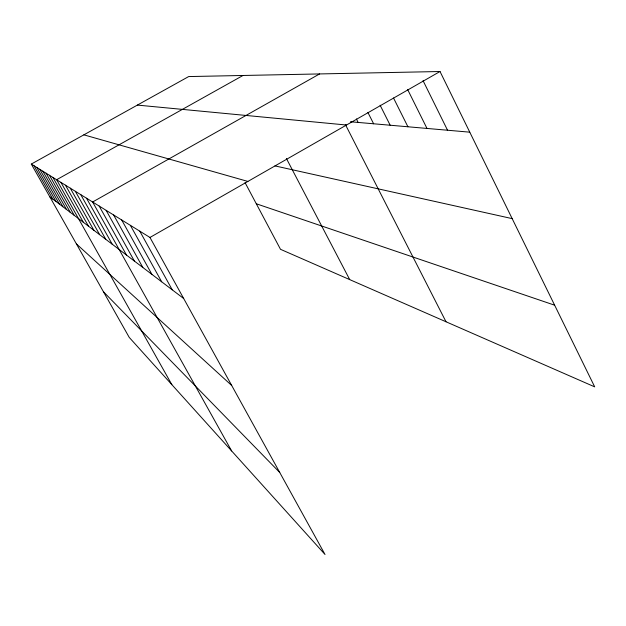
<?xml version="1.0" encoding="UTF-8"?>
<svg xmlns="http://www.w3.org/2000/svg" width="626" height="626" viewBox="0 0 626 626"><rect width="100%" height="100%" fill="white"/><g stroke="black" fill="none" stroke-linecap="round" stroke-linejoin="round"><path stroke-width="0.94" d="M440.015 71.513L188.684 76.568L31.3 164.067L149.966 237.457L440.015 71.513L594.7 386.868L280.503 249.312L245.04 182.581M319.573 73.938L92.625 201.987L231.636 450.947M243.005 75.472L56.63 179.725L171.853 384.661M350.435 121.757L469.774 132.172M137.384 105.09L346.483 125.028M274.924 165.89L512.178 218.63M83.868 134.84L247.888 181.43M256.3 203.771L554.636 305.191M49.783 196.783L183.684 298.524M76.411 243.913L231.706 385.491M103.423 291.724L279.736 472.481M39.782 169.31L59.4 204.084M36.832 167.486L56.058 201.549M34.007 165.741L52.858 199.115M31.3 164.067L129.23 337.398L325.019 554.487L149.966 237.457M52.944 177.448L74.298 215.407M49.423 175.272L70.323 212.386M46.066 173.199L66.52 209.499M42.858 171.211L62.882 206.729M80.762 194.655L105.755 239.304M75.363 191.313L99.651 234.672M70.268 188.168L93.9 230.305M65.464 185.194L88.469 226.174M60.925 182.385L83.336 222.277M99.158 206.032L126.507 255.079M86.505 198.207L112.234 244.234M113.635 214.984L142.83 267.482M106.146 210.352L134.387 261.065M139.778 231.15L172.244 289.83M130.38 225.344L161.68 281.802M121.694 219.969L151.907 274.376M286.411 158.511L349.699 279.603M345.403 124.574L446.009 321.772M356.39 118.948L358.158 122.438M367.916 112.484L373.628 123.784M380.115 105.223L390.17 125.231M393.519 97.992L407.917 126.773M407.675 89.596L426.987 128.44M423.051 80.644L447.543 130.231"/></g></svg>
